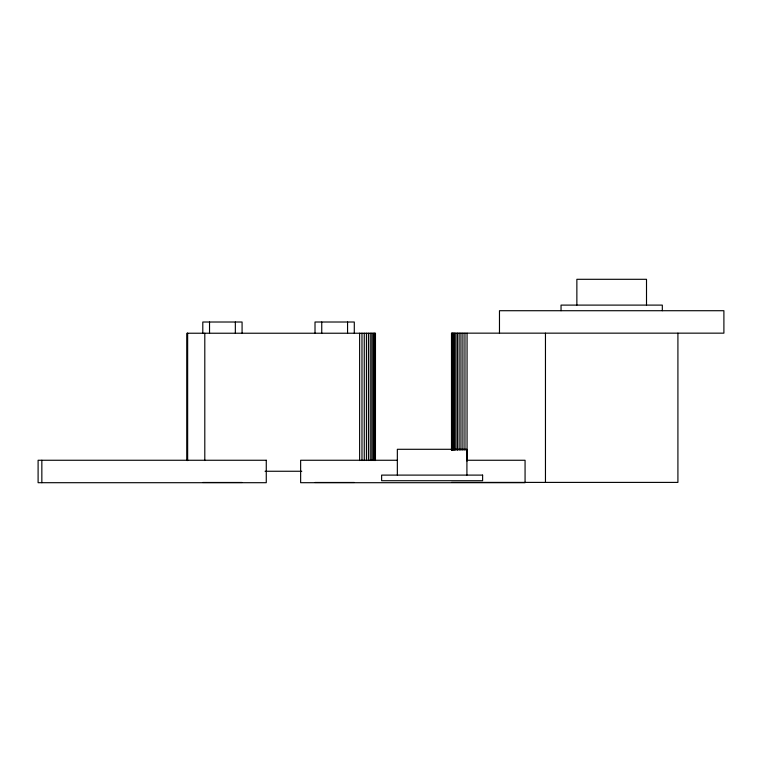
<?xml version="1.0" encoding="UTF-8"?>
<svg xmlns="http://www.w3.org/2000/svg" width="762" height="762" viewBox="0 0 762 762"><rect width="100%" height="100%" fill="white"/><g stroke="black" fill="none" stroke-linecap="round" stroke-linejoin="round"><path stroke-width="1.14" d="M397.164 460.258L300.638 460.258L300.638 482.698L525.066 482.698L525.066 460.258L466.801 460.258M265.062 471.259L301.79 471.259M202.797 482.479L242.078 482.479M315.011 482.479L354.292 482.479M451.495 482.403L677.913 482.403L677.913 333.156M662.321 310.715L662.321 305.105L561.042 305.105L561.042 310.715M646.509 305.105L646.509 279.302L576.863 279.302L576.863 305.105M545.459 333.156L545.459 482.403M499.472 333.156L499.472 310.715L723.9 310.715L723.9 333.156L451.495 333.156L451.495 450.428M467.068 333.156L467.068 461.086M466.916 475.107L466.916 449.294L397.345 449.294L397.345 475.107M464.963 333.156L464.963 450.428M462.915 333.156L462.915 450.428M460.953 333.156L460.953 450.428M459.105 333.156L459.105 450.428M457.41 333.156L457.41 450.428M455.876 333.156L455.876 450.428M454.543 333.156L454.543 450.428M453.419 333.156L453.419 450.428M452.523 333.156L452.523 450.428M451.885 333.156L451.895 450.428M375.456 460.543L375.476 333.232L187.09 333.232L187.09 460.543M374.98 333.232L374.98 460.543M374.209 333.232L374.209 460.543M373.142 333.232L373.142 460.543M371.808 333.232L371.808 460.543M370.227 333.232L370.227 460.543M368.417 333.232L368.417 460.543M366.417 333.232L366.417 460.543M364.255 333.232L364.255 460.543M361.979 333.232L361.979 460.543M359.626 333.232L359.626 460.543M354.292 333.232L354.292 322.012L315.011 322.012L315.011 333.232M347.558 322.012L347.558 333.232M321.745 322.012L321.745 333.232M242.078 333.232L242.078 322.012L202.797 322.012L202.797 333.232M235.344 322.012L235.344 333.232M209.531 322.012L209.531 333.232M204.797 333.232L204.797 460.543M187.643 333.232L187.643 460.543M187.223 333.232L187.223 460.543M41.843 460.258L41.843 482.698M266.271 460.258L38.1 460.258L38.1 482.698L266.271 482.698L266.271 460.258M482.622 475.107L381.629 475.107L381.629 480.717L482.622 480.717L482.622 475.107"/></g></svg>
